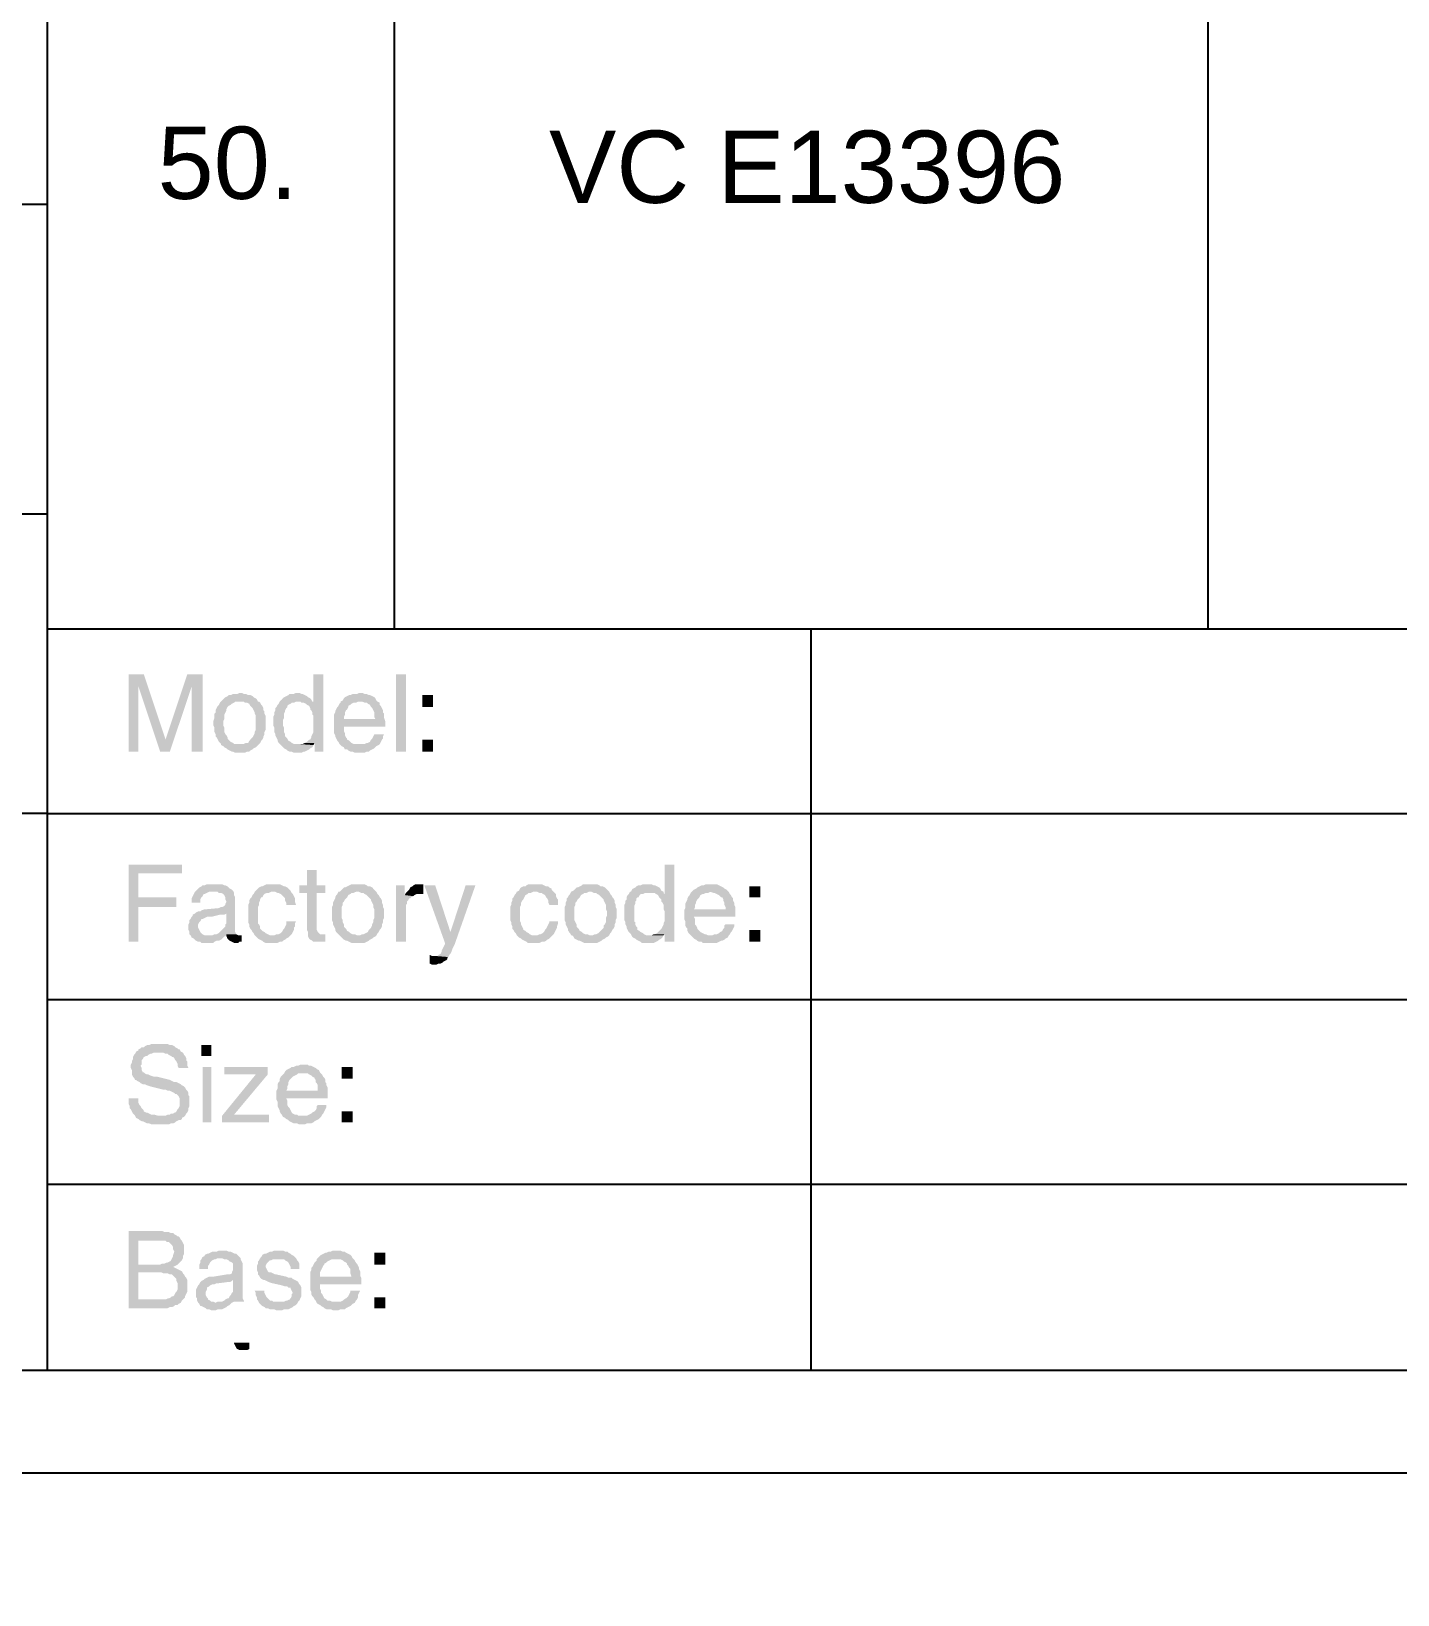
# Model space of a CAD drawing. Header units: millimetres. Extents: x 7018 to 13530, y 4187 to 5692.
# Drawn here: x 11251.9 to 11308.6, y 4946.8 to 5011.7 of the extents above; entities that cross this region are included whole.
import ezdxf

# ---------------------------------------------------------------- set-up
doc = ezdxf.new("R2010")
doc.units = ezdxf.units.MM
doc.layers.add('绘图', color=7, linetype='Continuous')
doc.styles.get("Standard").update_dxf_attribs({"font": 'arial.ttf'})

msp = doc.modelspace()

# ---------------------------------------------------------------- hatches: boundary and pattern name
at = {"transparency": 33554559}
for points in [[(11256.6, 4985.016), (11255.968, 4985.016), (11255.968, 4981.812), (11256.374, 4981.812), (11256.374, 4984.52)], [(11256.6, 4985.016), (11256.374, 4984.52), (11257.277, 4981.812), (11257.502, 4982.309)], [(11259.037, 4985.016), (11258.405, 4985.016), (11257.502, 4982.309), (11257.277, 4981.812), (11257.683, 4981.812), (11258.586, 4984.52), (11258.586, 4984.52)], [(11259.037, 4985.016), (11258.586, 4984.52), (11258.586, 4981.812), (11259.037, 4981.812)], [(11264.047, 4985.016), (11263.64, 4985.016), (11263.64, 4983.843), (11263.325, 4983.798), (11263.37, 4983.753), (11263.46, 4983.708), (11263.505, 4983.617), (11263.505, 4983.572), (11263.55, 4983.527), (11263.595, 4983.437), (11263.595, 4983.347), (11263.64, 4983.301), (11263.64, 4982.624), (11263.595, 4982.534), (11263.55, 4982.444), (11263.55, 4982.399), (11263.505, 4982.309), (11263.46, 4982.309), (11263.415, 4982.263), (11263.37, 4982.218), (11263.279, 4982.173), (11263.686, 4982.173), (11263.686, 4981.812), (11264.047, 4981.812)], [(11267.07, 4981.812), (11267.07, 4985.016), (11267.477, 4985.016), (11267.477, 4981.812)], [(11260.571, 4984.249), (11260.571, 4984.249), (11260.481, 4984.204), (11260.301, 4984.204), (11260.21, 4984.159), (11260.12, 4984.159), (11260.075, 4984.114), (11259.985, 4984.069), (11259.94, 4984.024), (11259.849, 4983.933), (11259.804, 4983.888), (11259.804, 4983.888), (11259.759, 4983.843), (11259.714, 4983.753), (11259.669, 4983.708), (11259.624, 4983.617), (11259.579, 4983.527), (11259.579, 4983.437), (11259.533, 4983.392), (11259.533, 4983.211), (11259.488, 4983.076), (11259.488, 4982.986), (11259.488, 4982.895), (11259.533, 4982.805), (11259.533, 4982.624), (11259.579, 4982.534), (11259.579, 4982.444), (11259.624, 4982.399), (11259.669, 4982.309), (11259.714, 4982.218), (11259.759, 4982.173), (11259.804, 4982.128), (11259.804, 4982.083), (11260.571, 4982.128), (11260.346, 4982.128), (11260.301, 4982.173), (11260.21, 4982.218), (11260.165, 4982.263), (11260.075, 4982.354), (11260.075, 4982.399), (11260.03, 4982.489), (11259.985, 4982.534), (11259.94, 4982.624), (11259.94, 4982.805), (11259.894, 4982.895), (11259.894, 4983.076), (11259.94, 4983.166), (11259.94, 4983.347), (11259.985, 4983.437), (11260.03, 4983.527), (11260.03, 4983.572), (11260.075, 4983.662), (11260.12, 4983.708), (11260.21, 4983.753), (11260.256, 4983.798), (11260.346, 4983.843), (11260.391, 4983.888), (11261.339, 4983.888), (11261.294, 4983.978), (11261.248, 4984.024), (11261.158, 4984.069), (11261.113, 4984.114), (11261.023, 4984.159), (11260.933, 4984.159), (11260.842, 4984.204), (11260.752, 4984.204), (11260.662, 4984.249)], [(11261.339, 4983.888), (11260.571, 4983.888), (11260.752, 4983.888), (11260.797, 4983.843), (11260.887, 4983.843), (11260.978, 4983.798), (11261.023, 4983.708), (11261.068, 4983.662), (11261.113, 4983.617), (11261.158, 4983.527), (11261.203, 4983.437), (11261.203, 4983.392), (11261.248, 4983.301), (11261.248, 4982.715), (11261.203, 4982.624), (11261.203, 4982.579), (11261.158, 4982.489), (11261.113, 4982.399), (11261.068, 4982.354), (11261.023, 4982.309), (11260.978, 4982.263), (11260.933, 4982.173), (11260.842, 4982.173), (11260.752, 4982.128), (11260.571, 4982.128), (11259.804, 4982.083), (11259.894, 4982.038), (11259.94, 4981.993), (11260.03, 4981.947), (11260.075, 4981.902), (11260.165, 4981.857), (11260.256, 4981.812), (11260.301, 4981.812), (11260.391, 4981.767), (11260.797, 4981.767), (11260.887, 4981.812), (11260.978, 4981.812), (11261.023, 4981.857), (11261.113, 4981.902), (11261.158, 4981.947), (11261.248, 4981.993), (11261.294, 4982.038), (11261.384, 4982.128), (11261.384, 4982.128), (11261.429, 4982.173), (11261.474, 4982.263), (11261.519, 4982.309), (11261.564, 4982.399), (11261.564, 4982.444), (11261.609, 4982.534), (11261.609, 4982.624), (11261.655, 4982.715), (11261.655, 4982.986), (11261.655, 4983.301), (11261.609, 4983.392), (11261.609, 4983.482), (11261.564, 4983.527), (11261.564, 4983.617), (11261.519, 4983.708), (11261.474, 4983.753), (11261.429, 4983.843), (11261.384, 4983.888)], [(11262.241, 4983.888), (11262.196, 4983.798), (11262.151, 4983.753), (11262.106, 4983.662), (11262.061, 4983.617), (11262.061, 4983.527), (11262.016, 4983.437), (11262.016, 4983.347), (11261.971, 4983.256), (11261.971, 4982.895), (11262.016, 4982.805), (11262.016, 4982.624), (11262.061, 4982.534), (11262.061, 4982.489), (11262.106, 4982.399), (11262.151, 4982.309), (11262.151, 4982.263), (11262.196, 4982.173), (11262.241, 4982.128), (11262.332, 4982.038), (11262.377, 4981.993), (11262.422, 4981.947), (11262.512, 4981.902), (11262.557, 4981.857), (11262.648, 4981.812), (11262.738, 4981.812), (11262.828, 4981.767), (11263.144, 4981.767), (11263.234, 4981.812), (11263.279, 4981.812), (11263.37, 4981.857), (11263.46, 4981.902), (11263.505, 4981.947), (11263.595, 4981.993), (11263.64, 4982.083), (11263.009, 4982.128), (11262.828, 4982.128), (11262.738, 4982.173), (11262.693, 4982.218), (11262.602, 4982.263), (11262.557, 4982.354), (11262.512, 4982.399), (11262.467, 4982.444), (11262.467, 4982.534), (11262.422, 4982.624), (11262.422, 4982.805), (11262.377, 4982.895), (11262.377, 4983.121), (11262.422, 4983.211), (11262.422, 4983.392), (11262.467, 4983.482), (11262.467, 4983.527), (11262.512, 4983.617), (11262.557, 4983.662), (11262.557, 4983.708), (11262.602, 4983.753), (11262.693, 4983.798), (11262.738, 4983.843), (11262.828, 4983.843), (11262.918, 4983.888), (11263.009, 4983.888)], [(11262.963, 4984.249), (11262.918, 4984.249), (11262.828, 4984.204), (11262.648, 4984.204), (11262.602, 4984.159), (11262.512, 4984.114), (11262.422, 4984.069), (11262.377, 4984.024), (11262.332, 4983.978), (11262.241, 4983.888), (11263.099, 4983.888), (11263.144, 4983.843), (11263.234, 4983.843), (11263.325, 4983.798), (11263.64, 4983.843), (11263.64, 4983.888), (11263.595, 4983.888), (11263.55, 4983.978), (11263.505, 4984.024), (11263.415, 4984.069), (11263.37, 4984.114), (11263.279, 4984.159), (11263.189, 4984.204), (11263.144, 4984.204), (11263.054, 4984.249)], [(11265.581, 4984.249), (11265.536, 4984.249), (11265.446, 4984.204), (11265.265, 4984.204), (11265.175, 4984.159), (11265.13, 4984.159), (11265.04, 4984.114), (11264.949, 4984.069), (11264.904, 4984.024), (11264.859, 4983.933), (11264.769, 4983.888), (11265.671, 4983.888), (11265.762, 4983.843), (11265.852, 4983.843), (11265.897, 4983.798), (11265.987, 4983.753), (11266.032, 4983.662), (11266.032, 4983.662), (11266.078, 4983.617), (11266.123, 4983.527), (11266.168, 4983.437), (11266.168, 4983.256), (11266.213, 4983.166), (11264.498, 4983.166), (11264.498, 4982.579), (11264.543, 4982.489), (11264.543, 4982.444), (11264.588, 4982.354), (11264.633, 4982.263), (11264.678, 4982.218), (11264.724, 4982.128), (11264.769, 4982.083), (11265.581, 4982.128), (11265.31, 4982.128), (11265.22, 4982.173), (11265.175, 4982.218), (11265.13, 4982.263), (11265.04, 4982.309), (11265.04, 4982.354), (11264.994, 4982.399), (11264.949, 4982.489), (11264.949, 4982.579), (11264.904, 4982.67), (11264.904, 4982.85), (11266.619, 4982.85), (11266.619, 4983.076), (11266.574, 4983.211), (11266.574, 4983.392), (11266.529, 4983.437), (11266.529, 4983.527), (11266.484, 4983.617), (11266.439, 4983.708), (11266.394, 4983.753), (11266.394, 4983.843), (11266.303, 4983.888), (11266.258, 4983.933), (11266.213, 4984.024), (11266.168, 4984.069), (11266.078, 4984.114), (11265.987, 4984.159), (11265.942, 4984.159), (11265.852, 4984.204), (11265.762, 4984.204), (11265.671, 4984.249)], [(11264.769, 4983.888), (11264.769, 4983.843), (11264.724, 4983.798), (11264.678, 4983.708), (11264.633, 4983.662), (11264.588, 4983.572), (11264.543, 4983.482), (11264.543, 4983.437), (11264.498, 4983.347), (11264.498, 4983.166), (11264.904, 4983.166), (11264.904, 4983.256), (11264.949, 4983.347), (11264.949, 4983.437), (11264.994, 4983.527), (11265.04, 4983.572), (11265.085, 4983.662), (11265.085, 4983.708), (11265.175, 4983.753), (11265.22, 4983.798), (11265.31, 4983.843), (11265.401, 4983.843), (11265.491, 4983.888), (11265.581, 4983.888)], [(11268.605, 4983.662), (11268.605, 4984.159), (11268.154, 4984.159), (11268.154, 4983.662)], [(11263.279, 4982.173), (11263.189, 4982.128), (11263.009, 4982.128), (11263.64, 4982.083), (11263.686, 4982.173)], [(11266.574, 4982.534), (11266.168, 4982.534), (11266.123, 4982.444), (11266.078, 4982.354), (11266.032, 4982.309), (11265.987, 4982.218), (11265.897, 4982.173), (11265.852, 4982.173), (11265.762, 4982.128), (11265.581, 4982.128), (11264.769, 4982.083), (11264.769, 4982.083), (11264.814, 4982.038), (11264.904, 4981.993), (11264.949, 4981.902), (11265.04, 4981.902), (11265.085, 4981.857), (11265.175, 4981.812), (11265.265, 4981.812), (11265.355, 4981.767), (11265.762, 4981.767), (11265.852, 4981.812), (11265.942, 4981.812), (11265.987, 4981.857), (11266.078, 4981.902), (11266.168, 4981.947), (11266.213, 4981.993), (11266.258, 4982.038), (11266.348, 4982.083), (11266.394, 4982.128), (11266.439, 4982.218), (11266.484, 4982.309), (11266.529, 4982.354), (11266.529, 4982.444)], [(11268.605, 4981.812), (11268.605, 4982.309), (11268.154, 4982.309), (11268.154, 4981.812)], [(11258.179, 4977.118), (11255.968, 4977.118), (11255.968, 4973.914), (11256.374, 4973.914), (11256.374, 4975.358), (11257.954, 4975.358), (11257.954, 4975.764), (11256.374, 4975.764), (11256.374, 4976.757), (11258.179, 4976.757), (11258.179, 4976.938)], [(11263.776, 4976.893), (11263.37, 4976.893), (11263.37, 4976.261), (11263.054, 4976.261), (11263.054, 4975.945), (11263.37, 4975.945), (11263.37, 4974.41), (11263.415, 4974.32), (11263.415, 4974.14), (11263.46, 4974.049), (11263.505, 4974.004), (11263.505, 4974.004), (11263.595, 4973.959), (11263.64, 4973.914), (11264.137, 4973.914), (11264.137, 4974.23), (11263.911, 4974.23), (11263.866, 4974.275), (11263.821, 4974.32), (11263.776, 4974.41), (11263.776, 4975.945), (11264.137, 4975.945), (11264.137, 4976.261), (11263.776, 4976.261)], [(11278.624, 4977.118), (11278.218, 4977.118), (11278.218, 4975.9), (11277.857, 4975.9), (11277.947, 4975.855), (11277.992, 4975.764), (11278.038, 4975.719), (11278.083, 4975.674), (11278.083, 4975.584), (11278.128, 4975.539), (11278.173, 4975.448), (11278.173, 4975.268), (11278.218, 4975.178), (11278.218, 4974.771), (11278.173, 4974.681), (11278.173, 4974.636), (11278.128, 4974.546), (11278.083, 4974.456), (11278.038, 4974.41), (11278.038, 4974.41), (11277.947, 4974.32), (11277.902, 4974.275), (11277.812, 4974.23), (11278.218, 4974.23), (11278.218, 4973.914), (11278.624, 4973.914)], [(11259.533, 4976.306), (11259.217, 4976.306), (11259.127, 4976.261), (11259.037, 4976.261), (11258.992, 4976.216), (11258.902, 4976.171), (11258.856, 4976.125), (11258.811, 4976.08), (11258.766, 4976.035), (11258.721, 4975.99), (11258.676, 4975.9), (11258.631, 4975.809), (11258.586, 4975.719), (11258.586, 4975.539), (11258.947, 4975.539), (11258.947, 4975.674), (11258.992, 4975.764), (11259.037, 4975.809), (11259.082, 4975.9), (11259.127, 4975.9), (11259.217, 4975.945), (11259.308, 4975.99), (11259.488, 4975.99), (11260.301, 4976.035), (11260.256, 4976.08), (11260.165, 4976.125), (11260.12, 4976.171), (11260.075, 4976.216), (11259.985, 4976.261), (11259.94, 4976.261), (11259.849, 4976.306), (11259.624, 4976.306)], [(11261.971, 4976.306), (11261.7, 4976.306), (11261.609, 4976.261), (11261.519, 4976.216), (11261.474, 4976.216), (11261.384, 4976.171), (11261.339, 4976.125), (11261.248, 4976.035), (11261.203, 4975.99), (11262.061, 4975.99), (11262.151, 4975.945), (11262.196, 4975.945), (11262.286, 4975.9), (11262.332, 4975.855), (11262.422, 4975.764), (11262.467, 4975.719), (11262.467, 4975.629), (11262.512, 4975.539), (11262.512, 4975.448), (11262.918, 4975.448), (11262.873, 4975.584), (11262.873, 4975.719), (11262.828, 4975.809), (11262.783, 4975.9), (11262.738, 4975.945), (11262.693, 4976.035), (11262.648, 4976.08), (11262.602, 4976.125), (11262.557, 4976.171), (11262.467, 4976.216), (11262.422, 4976.216), (11262.332, 4976.261), (11262.241, 4976.306), (11262.061, 4976.306)], [(11265.491, 4976.306), (11265.22, 4976.306), (11265.13, 4976.261), (11265.04, 4976.216), (11264.949, 4976.171), (11264.904, 4976.171), (11264.814, 4976.08), (11264.769, 4976.035), (11264.724, 4975.99), (11264.678, 4975.99), (11264.633, 4975.9), (11264.588, 4975.855), (11264.543, 4975.764), (11264.543, 4975.719), (11264.498, 4975.629), (11264.453, 4975.539), (11264.453, 4975.448), (11264.408, 4975.358), (11264.408, 4975.087), (11264.408, 4974.817), (11264.453, 4974.726), (11264.453, 4974.636), (11264.498, 4974.546), (11264.543, 4974.456), (11264.543, 4974.41), (11264.588, 4974.32), (11264.633, 4974.275), (11264.724, 4974.185), (11265.491, 4974.185), (11265.446, 4974.185), (11265.355, 4974.23), (11265.265, 4974.23), (11265.175, 4974.275), (11265.13, 4974.32), (11265.04, 4974.365), (11264.994, 4974.456), (11264.949, 4974.501), (11264.904, 4974.546), (11264.904, 4974.636), (11264.859, 4974.726), (11264.859, 4974.817), (11264.814, 4974.907), (11264.814, 4975.358), (11264.859, 4975.448), (11264.859, 4975.539), (11264.904, 4975.584), (11264.949, 4975.674), (11264.994, 4975.719), (11265.04, 4975.764), (11265.085, 4975.855), (11265.175, 4975.9), (11265.22, 4975.945), (11265.31, 4975.945), (11265.401, 4975.99), (11266.258, 4975.99), (11266.213, 4976.035), (11266.123, 4976.125), (11266.078, 4976.171), (11265.987, 4976.216), (11265.897, 4976.216), (11265.852, 4976.261), (11265.762, 4976.306), (11265.581, 4976.306)], [(11267.432, 4976.261), (11267.07, 4976.261), (11267.07, 4973.914), (11267.477, 4973.914), (11267.477, 4975.448), (11267.522, 4975.494), (11267.522, 4975.584), (11267.567, 4975.629), (11267.612, 4975.719), (11267.657, 4975.719), (11267.702, 4975.764), (11267.793, 4975.809), (11267.432, 4975.855)], [(11268.109, 4976.306), (11267.883, 4976.306), (11267.793, 4976.261), (11267.747, 4976.216), (11267.657, 4976.171), (11267.612, 4976.08), (11267.567, 4976.035), (11267.522, 4975.99), (11267.477, 4975.945), (11268.109, 4975.9), (11268.199, 4975.9), (11268.199, 4976.306), (11268.199, 4976.306)], [(11268.695, 4976.261), (11268.244, 4976.261), (11269.101, 4973.869), (11269.327, 4974.32)], [(11270.365, 4976.261), (11269.959, 4976.261), (11269.327, 4974.32), (11269.101, 4973.869), (11269.101, 4973.824), (11269.101, 4973.824), (11269.056, 4973.733), (11269.011, 4973.643), (11268.966, 4973.553), (11268.966, 4973.508), (11268.921, 4973.417), (11268.831, 4973.372), (11268.786, 4973.327), (11268.695, 4973.327), (11269.237, 4973.282), (11269.282, 4973.372), (11269.327, 4973.417), (11269.372, 4973.508), (11269.417, 4973.643), (11269.462, 4973.733), (11269.508, 4973.824)], [(11272.847, 4976.306), (11272.577, 4976.306), (11272.486, 4976.261), (11272.441, 4976.216), (11272.351, 4976.216), (11272.261, 4976.171), (11272.216, 4976.125), (11272.17, 4976.035), (11272.08, 4975.99), (11272.938, 4975.99), (11273.028, 4975.945), (11273.118, 4975.945), (11273.163, 4975.9), (11273.254, 4975.855), (11273.299, 4975.764), (11273.344, 4975.719), (11273.389, 4975.629), (11273.389, 4975.539), (11273.434, 4975.448), (11273.795, 4975.448), (11273.795, 4975.674), (11273.75, 4975.719), (11273.705, 4975.809), (11273.705, 4975.9), (11273.66, 4975.945), (11273.57, 4976.035), (11273.524, 4976.08), (11273.524, 4976.125), (11273.434, 4976.171), (11273.389, 4976.216), (11273.299, 4976.216), (11273.208, 4976.261), (11273.118, 4976.306), (11272.938, 4976.306)], [(11275.149, 4976.306), (11274.833, 4976.306), (11274.788, 4976.261), (11274.698, 4976.216), (11274.608, 4976.171), (11274.562, 4976.171), (11274.472, 4976.08), (11274.427, 4976.035), (11274.337, 4975.99), (11274.337, 4975.99), (11274.292, 4975.9), (11274.247, 4975.855), (11274.201, 4975.764), (11274.156, 4975.719), (11274.156, 4975.629), (11274.111, 4975.539), (11274.111, 4975.448), (11274.066, 4975.358), (11274.066, 4975.087), (11274.066, 4974.817), (11274.111, 4974.726), (11274.111, 4974.636), (11274.156, 4974.546), (11274.201, 4974.456), (11274.201, 4974.41), (11274.247, 4974.32), (11274.292, 4974.275), (11274.337, 4974.185), (11275.149, 4974.185), (11275.104, 4974.185), (11275.014, 4974.23), (11274.923, 4974.23), (11274.833, 4974.275), (11274.788, 4974.32), (11274.698, 4974.365), (11274.653, 4974.456), (11274.608, 4974.501), (11274.562, 4974.546), (11274.562, 4974.636), (11274.517, 4974.726), (11274.472, 4974.817), (11274.472, 4975.358), (11274.517, 4975.448), (11274.517, 4975.539), (11274.562, 4975.584), (11274.608, 4975.674), (11274.653, 4975.719), (11274.698, 4975.764), (11274.743, 4975.855), (11274.833, 4975.9), (11274.878, 4975.945), (11274.969, 4975.945), (11275.059, 4975.99), (11275.916, 4975.99), (11275.871, 4976.035), (11275.781, 4976.125), (11275.736, 4976.171), (11275.646, 4976.216), (11275.555, 4976.216), (11275.51, 4976.261), (11275.42, 4976.306), (11275.239, 4976.306)], [(11277.496, 4976.306), (11277.315, 4976.306), (11277.225, 4976.261), (11277.135, 4976.261), (11277.045, 4976.216), (11277, 4976.171), (11276.909, 4976.125), (11276.864, 4976.08), (11276.819, 4975.99), (11276.774, 4975.99), (11277.586, 4975.945), (11277.812, 4975.945), (11277.857, 4975.9), (11278.218, 4975.9), (11278.173, 4975.945), (11278.173, 4975.99), (11278.083, 4976.035), (11278.038, 4976.125), (11277.992, 4976.171), (11277.902, 4976.216), (11277.812, 4976.261), (11277.767, 4976.261), (11277.677, 4976.306), (11277.586, 4976.306)], [(11280.159, 4976.306), (11279.933, 4976.306), (11279.843, 4976.261), (11279.753, 4976.261), (11279.662, 4976.216), (11279.572, 4976.171), (11279.527, 4976.125), (11279.437, 4976.08), (11279.392, 4976.035), (11279.346, 4975.99), (11280.114, 4975.99), (11280.249, 4975.945), (11280.294, 4975.945), (11280.384, 4975.9), (11280.475, 4975.855), (11280.52, 4975.809), (11280.565, 4975.764), (11280.61, 4975.764), (11280.655, 4975.674), (11280.655, 4975.629), (11280.7, 4975.539), (11280.7, 4975.448), (11280.746, 4975.358), (11280.746, 4975.268), (11279.437, 4975.268), (11279.031, 4975.223), (11279.031, 4974.862), (11279.076, 4974.771), (11279.076, 4974.591), (11279.121, 4974.501), (11279.166, 4974.456), (11279.166, 4974.365), (11279.211, 4974.275), (11279.256, 4974.23), (11279.301, 4974.185), (11280.114, 4974.185), (11280.023, 4974.185), (11279.933, 4974.23), (11279.888, 4974.23), (11279.798, 4974.275), (11279.707, 4974.32), (11279.662, 4974.365), (11279.617, 4974.41), (11279.572, 4974.456), (11279.572, 4974.501), (11279.527, 4974.591), (11279.482, 4974.636), (11279.482, 4974.862), (11279.437, 4974.952), (11281.152, 4974.952), (11281.152, 4975.358), (11281.107, 4975.448), (11281.107, 4975.539), (11281.061, 4975.629), (11281.061, 4975.719), (11281.016, 4975.764), (11280.971, 4975.855), (11280.926, 4975.9), (11280.881, 4975.99), (11280.836, 4976.035), (11280.791, 4976.08), (11280.7, 4976.125), (11280.655, 4976.171), (11280.565, 4976.216), (11280.475, 4976.261), (11280.384, 4976.306), (11280.249, 4976.306)], [(11282.19, 4975.764), (11282.19, 4976.216), (11281.738, 4976.216), (11281.738, 4975.764)], [(11260.301, 4976.035), (11259.488, 4975.99), (11259.669, 4975.99), (11259.714, 4975.945), (11259.804, 4975.945), (11259.894, 4975.9), (11259.94, 4975.855), (11259.985, 4975.764), (11259.985, 4975.674), (11260.03, 4975.584), (11260.03, 4975.584), (11259.985, 4975.494), (11259.985, 4975.448), (11259.94, 4975.403), (11259.849, 4975.358), (11259.804, 4975.358), (11259.714, 4975.313), (11259.217, 4975.268), (11259.127, 4975.268), (11258.992, 4975.223), (11258.947, 4975.178), (11258.856, 4975.178), (11258.766, 4975.133), (11260.03, 4975.087), (11260.03, 4974.681), (11260.03, 4974.681), (11259.985, 4974.636), (11259.985, 4974.546), (11259.94, 4974.501), (11259.849, 4974.41), (11259.804, 4974.365), (11259.759, 4974.32), (11259.714, 4974.275), (11259.624, 4974.23), (11259.533, 4974.23), (11259.443, 4974.185), (11258.541, 4974.185), (11258.586, 4974.094), (11258.676, 4974.049), (11258.721, 4974.004), (11258.766, 4973.959), (11258.856, 4973.914), (11258.947, 4973.914), (11258.992, 4973.869), (11259.488, 4973.869), (11259.533, 4973.914), (11259.624, 4973.959), (11259.714, 4973.959), (11259.804, 4974.004), (11259.849, 4974.049), (11259.94, 4974.14), (11259.985, 4974.14), (11260.03, 4974.23), (11260.436, 4974.23), (11260.391, 4974.32), (11260.391, 4975.764), (11260.346, 4975.855), (11260.346, 4975.945)], [(11261.203, 4975.99), (11261.158, 4975.9), (11261.113, 4975.855), (11261.068, 4975.764), (11261.023, 4975.719), (11260.978, 4975.629), (11260.978, 4975.539), (11260.933, 4975.448), (11260.933, 4974.726), (11260.978, 4974.636), (11260.978, 4974.546), (11261.023, 4974.456), (11261.068, 4974.41), (11261.113, 4974.32), (11261.158, 4974.275), (11261.203, 4974.185), (11261.925, 4974.185), (11261.835, 4974.185), (11261.745, 4974.23), (11261.655, 4974.275), (11261.609, 4974.32), (11261.519, 4974.365), (11261.474, 4974.41), (11261.429, 4974.456), (11261.429, 4974.546), (11261.384, 4974.636), (11261.339, 4974.681), (11261.339, 4975.358), (11261.384, 4975.448), (11261.384, 4975.539), (11261.429, 4975.629), (11261.429, 4975.674), (11261.474, 4975.764), (11261.519, 4975.764), (11261.564, 4975.855), (11261.609, 4975.9), (11261.7, 4975.945), (11261.79, 4975.945), (11261.88, 4975.99), (11261.971, 4975.99)], [(11266.258, 4975.99), (11265.491, 4975.99), (11265.536, 4975.99), (11265.626, 4975.945), (11265.717, 4975.945), (11265.762, 4975.9), (11265.852, 4975.855), (11265.897, 4975.809), (11265.987, 4975.719), (11266.032, 4975.674), (11266.032, 4975.629), (11266.078, 4975.539), (11266.123, 4975.448), (11266.123, 4975.358), (11266.168, 4975.268), (11266.168, 4974.907), (11266.123, 4974.817), (11266.123, 4974.726), (11266.078, 4974.636), (11266.078, 4974.591), (11266.032, 4974.501), (11265.987, 4974.456), (11265.942, 4974.41), (11265.897, 4974.32), (11265.807, 4974.275), (11265.717, 4974.23), (11265.671, 4974.23), (11265.581, 4974.185), (11264.724, 4974.185), (11264.769, 4974.14), (11264.859, 4974.049), (11264.904, 4974.004), (11264.994, 4973.959), (11265.04, 4973.959), (11265.13, 4973.914), (11265.22, 4973.869), (11265.762, 4973.869), (11265.852, 4973.914), (11265.942, 4973.959), (11265.987, 4974.004), (11266.078, 4974.049), (11266.123, 4974.094), (11266.213, 4974.14), (11266.258, 4974.185), (11266.258, 4974.185), (11266.303, 4974.275), (11266.348, 4974.32), (11266.394, 4974.41), (11266.439, 4974.456), (11266.484, 4974.546), (11266.484, 4974.636), (11266.529, 4974.726), (11266.529, 4974.817), (11266.574, 4974.907), (11266.574, 4975.087), (11266.574, 4975.268), (11266.529, 4975.358), (11266.529, 4975.448), (11266.484, 4975.539), (11266.484, 4975.629), (11266.439, 4975.719), (11266.394, 4975.764), (11266.348, 4975.855), (11266.303, 4975.9)], [(11267.477, 4975.945), (11267.432, 4975.855), (11267.793, 4975.809), (11267.838, 4975.855), (11267.928, 4975.9), (11268.109, 4975.9)], [(11272.08, 4975.99), (11272.035, 4975.9), (11271.99, 4975.855), (11271.945, 4975.764), (11271.9, 4975.719), (11271.9, 4975.629), (11271.854, 4975.539), (11271.854, 4975.448), (11271.809, 4975.358), (11271.809, 4974.817), (11271.854, 4974.726), (11271.854, 4974.636), (11271.9, 4974.546), (11271.9, 4974.456), (11271.945, 4974.41), (11271.99, 4974.32), (11272.035, 4974.275), (11272.08, 4974.185), (11272.847, 4974.185), (11272.712, 4974.185), (11272.622, 4974.23), (11272.577, 4974.275), (11272.486, 4974.32), (11272.441, 4974.365), (11272.351, 4974.41), (11272.351, 4974.456), (11272.306, 4974.546), (11272.261, 4974.636), (11272.261, 4974.681), (11272.216, 4974.771), (11272.216, 4975.358), (11272.261, 4975.448), (11272.261, 4975.539), (11272.306, 4975.629), (11272.351, 4975.674), (11272.396, 4975.764), (11272.396, 4975.764), (11272.441, 4975.855), (11272.531, 4975.9), (11272.577, 4975.945), (11272.667, 4975.945), (11272.757, 4975.99), (11272.847, 4975.99)], [(11275.916, 4975.99), (11275.149, 4975.99), (11275.194, 4975.99), (11275.285, 4975.945), (11275.375, 4975.945), (11275.42, 4975.9), (11275.51, 4975.855), (11275.555, 4975.809), (11275.646, 4975.719), (11275.691, 4975.674), (11275.691, 4975.629), (11275.736, 4975.539), (11275.781, 4975.448), (11275.781, 4975.268), (11275.826, 4975.178), (11275.826, 4974.997), (11275.781, 4974.907), (11275.781, 4974.726), (11275.736, 4974.636), (11275.691, 4974.591), (11275.691, 4974.501), (11275.646, 4974.456), (11275.6, 4974.41), (11275.51, 4974.32), (11275.465, 4974.275), (11275.375, 4974.23), (11275.33, 4974.23), (11275.239, 4974.185), (11274.382, 4974.185), (11274.427, 4974.14), (11274.472, 4974.049), (11274.562, 4974.004), (11274.653, 4973.959), (11274.698, 4973.959), (11274.788, 4973.914), (11274.878, 4973.869), (11275.42, 4973.869), (11275.51, 4973.914), (11275.6, 4973.959), (11275.646, 4974.004), (11275.736, 4974.049), (11275.781, 4974.094), (11275.871, 4974.14), (11275.916, 4974.185), (11275.916, 4974.185), (11275.962, 4974.275), (11276.007, 4974.32), (11276.052, 4974.41), (11276.097, 4974.456), (11276.142, 4974.546), (11276.142, 4974.636), (11276.187, 4974.726), (11276.187, 4974.817), (11276.232, 4974.907), (11276.232, 4975.087), (11276.232, 4975.268), (11276.187, 4975.358), (11276.187, 4975.448), (11276.142, 4975.539), (11276.142, 4975.629), (11276.097, 4975.719), (11276.052, 4975.764), (11276.007, 4975.855), (11275.962, 4975.9)], [(11276.774, 4975.99), (11276.729, 4975.9), (11276.684, 4975.855), (11276.639, 4975.764), (11276.639, 4975.674), (11276.593, 4975.629), (11276.593, 4975.539), (11276.548, 4975.448), (11276.548, 4974.817), (11276.593, 4974.726), (11276.593, 4974.636), (11276.639, 4974.546), (11276.639, 4974.501), (11276.684, 4974.41), (11276.729, 4974.32), (11276.774, 4974.275), (11276.819, 4974.23), (11276.864, 4974.14), (11276.909, 4974.094), (11277, 4974.049), (11277.045, 4974.004), (11277.135, 4973.959), (11277.225, 4973.914), (11277.27, 4973.869), (11277.767, 4973.869), (11277.857, 4973.914), (11277.947, 4973.959), (11277.992, 4974.004), (11278.083, 4974.049), (11278.128, 4974.094), (11278.173, 4974.185), (11277.451, 4974.185), (11277.361, 4974.23), (11277.315, 4974.275), (11277.225, 4974.32), (11277.18, 4974.365), (11277.09, 4974.41), (11277.09, 4974.501), (11277.045, 4974.546), (11277, 4974.636), (11277, 4974.726), (11276.954, 4974.771), (11276.954, 4975.403), (11277, 4975.494), (11277, 4975.584), (11277.045, 4975.629), (11277.045, 4975.719), (11277.09, 4975.764), (11277.135, 4975.764), (11277.18, 4975.855), (11277.225, 4975.9), (11277.315, 4975.9), (11277.406, 4975.945), (11277.586, 4975.945)], [(11279.346, 4975.99), (11279.301, 4975.945), (11279.256, 4975.855), (11279.211, 4975.809), (11279.166, 4975.719), (11279.166, 4975.674), (11279.121, 4975.584), (11279.076, 4975.494), (11279.076, 4975.313), (11279.031, 4975.223), (11279.437, 4975.268), (11279.482, 4975.358), (11279.482, 4975.448), (11279.527, 4975.539), (11279.527, 4975.584), (11279.572, 4975.674), (11279.617, 4975.719), (11279.662, 4975.764), (11279.707, 4975.855), (11279.798, 4975.9), (11279.843, 4975.9), (11279.933, 4975.945), (11280.023, 4975.945), (11280.114, 4975.99)], [(11258.766, 4975.133), (11258.721, 4975.087), (11258.631, 4975.042), (11258.631, 4974.997), (11258.586, 4974.952), (11258.541, 4974.862), (11258.495, 4974.817), (11258.495, 4974.726), (11258.45, 4974.636), (11258.45, 4974.41), (11258.495, 4974.32), (11258.495, 4974.23), (11258.541, 4974.185), (11259.263, 4974.185), (11259.127, 4974.185), (11259.037, 4974.23), (11258.992, 4974.275), (11258.947, 4974.32), (11258.902, 4974.41), (11258.856, 4974.501), (11258.856, 4974.636), (11258.902, 4974.726), (11258.947, 4974.771), (11258.992, 4974.862), (11259.037, 4974.862), (11259.127, 4974.907), (11259.217, 4974.952), (11259.398, 4974.952), (11259.759, 4975.042), (11259.94, 4975.042), (11260.03, 4975.087)], [(11262.918, 4974.771), (11262.512, 4974.771), (11262.512, 4974.636), (11262.467, 4974.546), (11262.422, 4974.456), (11262.377, 4974.41), (11262.332, 4974.32), (11262.286, 4974.275), (11262.196, 4974.23), (11262.106, 4974.23), (11262.016, 4974.185), (11261.203, 4974.185), (11261.248, 4974.14), (11261.294, 4974.094), (11261.339, 4974.049), (11261.429, 4974.004), (11261.519, 4973.959), (11261.564, 4973.914), (11261.655, 4973.869), (11262.151, 4973.869), (11262.241, 4973.914), (11262.332, 4973.914), (11262.377, 4973.959), (11262.467, 4974.004), (11262.512, 4974.049), (11262.602, 4974.094), (11262.648, 4974.14), (11262.693, 4974.185), (11262.738, 4974.23), (11262.783, 4974.32), (11262.828, 4974.41), (11262.828, 4974.501), (11262.873, 4974.546), (11262.873, 4974.681)], [(11273.795, 4974.771), (11273.434, 4974.771), (11273.434, 4974.726), (11273.389, 4974.636), (11273.344, 4974.546), (11273.299, 4974.456), (11273.254, 4974.41), (11273.208, 4974.32), (11273.163, 4974.275), (11273.073, 4974.23), (11273.028, 4974.23), (11272.938, 4974.185), (11272.08, 4974.185), (11272.125, 4974.14), (11272.17, 4974.094), (11272.261, 4974.049), (11272.306, 4974.004), (11272.396, 4973.959), (11272.486, 4973.914), (11272.531, 4973.869), (11273.028, 4973.869), (11273.118, 4973.914), (11273.208, 4973.914), (11273.299, 4973.959), (11273.344, 4974.004), (11273.434, 4974.049), (11273.479, 4974.094), (11273.524, 4974.14), (11273.57, 4974.185), (11273.615, 4974.23), (11273.66, 4974.32), (11273.705, 4974.41), (11273.75, 4974.501), (11273.75, 4974.546), (11273.795, 4974.681)], [(11260.436, 4974.23), (11260.03, 4974.23), (11260.03, 4974.14), (11260.526, 4974.185), (11260.526, 4974.185)], [(11260.662, 4974.185), (11260.526, 4974.185), (11260.03, 4974.14), (11260.075, 4974.049), (11260.12, 4974.004), (11260.12, 4974.004), (11260.165, 4973.959), (11260.256, 4973.914), (11260.346, 4973.869), (11260.526, 4973.869), (11260.571, 4973.914), (11260.662, 4973.914)], [(11277.812, 4974.23), (11277.767, 4974.23), (11277.677, 4974.185), (11277.586, 4974.185), (11278.173, 4974.185), (11278.218, 4974.23)], [(11281.107, 4974.636), (11280.746, 4974.636), (11280.7, 4974.591), (11280.7, 4974.501), (11280.655, 4974.456), (11280.61, 4974.365), (11280.52, 4974.32), (11280.475, 4974.275), (11280.384, 4974.23), (11280.294, 4974.23), (11280.204, 4974.185), (11279.301, 4974.185), (11279.392, 4974.094), (11279.437, 4974.049), (11279.527, 4974.004), (11279.572, 4973.959), (11279.662, 4973.914), (11279.753, 4973.914), (11279.798, 4973.869), (11280.384, 4973.869), (11280.475, 4973.914), (11280.565, 4973.959), (11280.61, 4973.959), (11280.7, 4974.004), (11280.746, 4974.049), (11280.836, 4974.094), (11280.881, 4974.185), (11280.926, 4974.23), (11280.971, 4974.32), (11281.016, 4974.365), (11281.061, 4974.456), (11281.107, 4974.546)], [(11282.19, 4973.914), (11282.19, 4974.41), (11281.738, 4974.41), (11281.738, 4973.914)], [(11268.47, 4973.372), (11268.47, 4973.011), (11268.47, 4973.011), (11268.56, 4972.966), (11268.74, 4972.966), (11268.831, 4973.011), (11268.921, 4973.011), (11269.011, 4973.056), (11269.056, 4973.102), (11269.147, 4973.147), (11269.192, 4973.192), (11269.192, 4973.237), (11269.237, 4973.282), (11268.695, 4973.327), (11268.56, 4973.327)], [(11257.232, 4969.672), (11256.916, 4969.672), (11256.825, 4969.626), (11256.735, 4969.626), (11256.645, 4969.581), (11256.6, 4969.536), (11256.51, 4969.536), (11256.464, 4969.491), (11256.374, 4969.446), (11256.374, 4969.401), (11256.284, 4969.356), (11257.232, 4969.31), (11257.412, 4969.31), (11257.502, 4969.265), (11257.593, 4969.265), (11257.638, 4969.22), (11257.728, 4969.175), (11257.773, 4969.13), (11257.818, 4969.13), (11257.864, 4969.085), (11257.909, 4968.995), (11257.954, 4968.949), (11257.999, 4968.859), (11257.999, 4968.769), (11258.044, 4968.679), (11258.45, 4968.679), (11258.405, 4968.769), (11258.405, 4968.949), (11258.36, 4968.995), (11258.36, 4969.085), (11258.315, 4969.175), (11258.27, 4969.22), (11258.225, 4969.31), (11258.134, 4969.356), (11258.089, 4969.446), (11258.044, 4969.446), (11257.999, 4969.491), (11257.909, 4969.536), (11257.864, 4969.581), (11257.773, 4969.626), (11257.683, 4969.626), (11257.593, 4969.672), (11257.322, 4969.672)], [(11259.398, 4969.175), (11259.398, 4969.626), (11258.992, 4969.626), (11258.992, 4969.175)], [(11256.284, 4969.356), (11256.239, 4969.265), (11256.194, 4969.22), (11256.149, 4969.13), (11256.149, 4969.04), (11256.103, 4968.949), (11256.103, 4968.904), (11256.058, 4968.814), (11256.058, 4968.679), (11256.058, 4968.679), (11256.103, 4968.588), (11256.103, 4968.408), (11256.149, 4968.318), (11256.194, 4968.272), (11256.239, 4968.182), (11256.284, 4968.182), (11256.329, 4968.137), (11256.419, 4968.092), (11256.464, 4968.047), (11256.555, 4968.002), (11256.645, 4968.002), (11256.735, 4967.956), (11256.871, 4967.911), (11257.412, 4967.776), (11257.502, 4967.776), (11257.593, 4967.731), (11257.683, 4967.731), (11257.773, 4967.686), (11257.864, 4967.641), (11257.909, 4967.595), (11257.954, 4967.595), (11257.999, 4967.55), (11258.044, 4967.505), (11258.089, 4967.415), (11258.089, 4967.099), (11258.044, 4967.009), (11257.999, 4966.964), (11257.954, 4966.873), (11257.909, 4966.828), (11257.864, 4966.828), (11257.818, 4966.783), (11257.728, 4966.783), (11257.683, 4966.738), (11257.593, 4966.738), (11257.502, 4966.693), (11256.239, 4966.693), (11256.284, 4966.603), (11256.374, 4966.557), (11256.419, 4966.512), (11256.51, 4966.467), (11256.555, 4966.467), (11256.645, 4966.422), (11256.735, 4966.377), (11256.825, 4966.377), (11256.916, 4966.332), (11257.638, 4966.332), (11257.728, 4966.377), (11257.818, 4966.377), (11257.909, 4966.422), (11257.954, 4966.467), (11258.044, 4966.512), (11258.134, 4966.512), (11258.179, 4966.557), (11258.179, 4966.603), (11258.27, 4966.648), (11258.315, 4966.693), (11258.36, 4966.783), (11258.405, 4966.828), (11258.45, 4966.918), (11258.45, 4967.009), (11258.495, 4967.099), (11258.495, 4967.28), (11258.495, 4967.505), (11258.45, 4967.55), (11258.45, 4967.641), (11258.405, 4967.731), (11258.36, 4967.776), (11258.315, 4967.866), (11258.315, 4967.866), (11258.27, 4967.911), (11258.179, 4967.956), (11258.134, 4968.002), (11258.044, 4968.047), (11257.954, 4968.092), (11257.864, 4968.092), (11257.773, 4968.137), (11257.683, 4968.182), (11257.141, 4968.318), (11257.006, 4968.318), (11256.871, 4968.363), (11256.78, 4968.408), (11256.735, 4968.408), (11256.645, 4968.453), (11256.6, 4968.498), (11256.555, 4968.498), (11256.51, 4968.588), (11256.51, 4968.679), (11256.464, 4968.769), (11256.51, 4968.814), (11256.51, 4968.995), (11256.555, 4969.04), (11256.6, 4969.13), (11256.69, 4969.175), (11256.735, 4969.175), (11256.78, 4969.22), (11256.871, 4969.265), (11256.916, 4969.265), (11257.006, 4969.31), (11257.232, 4969.31)], [(11259.398, 4966.422), (11259.398, 4968.724), (11259.037, 4968.724), (11259.037, 4966.422)], [(11261.745, 4968.724), (11259.94, 4968.724), (11259.94, 4968.408), (11261.248, 4968.408), (11259.849, 4966.693), (11259.849, 4966.422), (11261.79, 4966.422), (11261.79, 4966.738), (11260.346, 4966.738), (11261.745, 4968.408), (11261.745, 4968.588)], [(11263.234, 4968.814), (11263.099, 4968.814), (11263.009, 4968.769), (11262.918, 4968.769), (11262.828, 4968.724), (11262.738, 4968.724), (11262.693, 4968.679), (11262.602, 4968.633), (11262.512, 4968.588), (11262.467, 4968.543), (11262.422, 4968.453), (11263.415, 4968.453), (11263.46, 4968.408), (11263.55, 4968.363), (11263.595, 4968.318), (11263.686, 4968.272), (11263.686, 4968.227), (11263.731, 4968.182), (11263.731, 4968.092), (11263.776, 4968.047), (11263.821, 4967.956), (11263.821, 4967.731), (11262.106, 4967.731), (11262.106, 4967.37), (11262.151, 4967.28), (11262.151, 4967.099), (11262.196, 4967.009), (11262.241, 4966.918), (11262.241, 4966.873), (11262.286, 4966.783), (11262.332, 4966.738), (11262.377, 4966.648), (11263.189, 4966.693), (11263.009, 4966.693), (11262.963, 4966.738), (11262.873, 4966.738), (11262.783, 4966.783), (11262.738, 4966.828), (11262.693, 4966.918), (11262.693, 4966.918), (11262.648, 4967.009), (11262.602, 4967.054), (11262.557, 4967.144), (11262.557, 4967.325), (11262.512, 4967.415), (11264.227, 4967.415), (11264.227, 4967.866), (11264.182, 4967.956), (11264.182, 4968.047), (11264.137, 4968.092), (11264.137, 4968.182), (11264.092, 4968.272), (11264.047, 4968.318), (11264.001, 4968.408), (11263.956, 4968.453), (11263.911, 4968.498), (11263.866, 4968.588), (11263.776, 4968.633), (11263.731, 4968.679), (11263.64, 4968.724), (11263.55, 4968.769), (11263.46, 4968.769), (11263.415, 4968.814), (11263.325, 4968.814)], [(11262.422, 4968.453), (11262.377, 4968.408), (11262.332, 4968.363), (11262.286, 4968.318), (11262.241, 4968.227), (11262.241, 4968.137), (11262.196, 4968.092), (11262.151, 4968.002), (11262.151, 4967.821), (11262.106, 4967.731), (11262.512, 4967.731), (11262.557, 4967.821), (11262.557, 4967.911), (11262.602, 4968.002), (11262.602, 4968.092), (11262.648, 4968.182), (11262.693, 4968.227), (11262.738, 4968.272), (11262.783, 4968.318), (11262.873, 4968.363), (11262.963, 4968.408), (11263.009, 4968.453), (11263.189, 4968.453)], [(11265.265, 4968.227), (11265.265, 4968.724), (11264.814, 4968.724), (11264.814, 4968.227)], [(11256.374, 4967.415), (11255.968, 4967.415), (11255.968, 4967.189), (11256.013, 4967.099), (11256.013, 4967.009), (11256.058, 4966.964), (11256.103, 4966.873), (11256.149, 4966.783), (11256.194, 4966.738), (11256.239, 4966.693), (11257.277, 4966.693), (11257.187, 4966.693), (11257.051, 4966.738), (11256.916, 4966.738), (11256.825, 4966.783), (11256.735, 4966.828), (11256.69, 4966.828), (11256.6, 4966.873), (11256.6, 4966.918), (11256.555, 4966.964), (11256.51, 4967.009), (11256.464, 4967.099), (11256.419, 4967.144), (11256.374, 4967.234), (11256.374, 4967.325)], [(11264.182, 4967.144), (11263.821, 4967.144), (11263.776, 4967.099), (11263.776, 4967.009), (11263.731, 4966.918), (11263.686, 4966.873), (11263.595, 4966.828), (11263.55, 4966.783), (11263.46, 4966.738), (11263.37, 4966.693), (11263.189, 4966.693), (11262.377, 4966.648), (11262.377, 4966.648), (11262.467, 4966.603), (11262.512, 4966.557), (11262.602, 4966.512), (11262.648, 4966.467), (11262.738, 4966.422), (11262.828, 4966.377), (11262.963, 4966.377), (11263.054, 4966.332), (11263.279, 4966.332), (11263.37, 4966.377), (11263.55, 4966.377), (11263.64, 4966.422), (11263.686, 4966.467), (11263.776, 4966.512), (11263.866, 4966.557), (11263.911, 4966.603), (11263.956, 4966.648), (11264.001, 4966.738), (11264.047, 4966.783), (11264.092, 4966.873), (11264.137, 4966.964), (11264.182, 4967.054)], [(11265.265, 4966.422), (11265.265, 4966.873), (11264.814, 4966.873), (11264.814, 4966.422)], [(11257.367, 4961.909), (11255.968, 4961.909), (11255.968, 4958.704), (11257.593, 4958.704), (11257.683, 4958.75), (11257.773, 4958.75), (11257.864, 4958.795), (11257.909, 4958.84), (11257.999, 4958.84), (11258.044, 4958.885), (11258.134, 4958.93), (11258.134, 4958.93), (11258.179, 4959.02), (11256.374, 4959.065), (11256.374, 4960.194), (11257.232, 4960.194), (11258.179, 4960.239), (11258.089, 4960.284), (11258.089, 4960.284), (11257.999, 4960.329), (11257.909, 4960.374), (11257.818, 4960.419), (11257.909, 4960.465), (11257.999, 4960.51), (11256.374, 4960.51), (11256.374, 4961.503), (11257.232, 4961.503), (11258.134, 4961.548), (11258.089, 4961.638), (11258.044, 4961.683), (11257.999, 4961.683), (11257.954, 4961.728), (11257.864, 4961.773), (11257.818, 4961.819), (11257.728, 4961.819), (11257.638, 4961.864), (11257.457, 4961.864)], [(11258.134, 4961.548), (11257.232, 4961.503), (11257.502, 4961.503), (11257.548, 4961.457), (11257.638, 4961.457), (11257.683, 4961.412), (11257.728, 4961.367), (11257.773, 4961.322), (11257.818, 4961.232), (11257.818, 4961.142), (11257.864, 4961.051), (11257.864, 4961.051), (11257.818, 4960.916), (11257.818, 4960.871), (11257.773, 4960.78), (11257.728, 4960.69), (11257.683, 4960.645), (11257.683, 4960.645), (11257.593, 4960.6), (11257.548, 4960.6), (11257.457, 4960.555), (11257.367, 4960.555), (11257.277, 4960.51), (11256.374, 4960.51), (11257.999, 4960.51), (11258.089, 4960.6), (11258.134, 4960.645), (11258.179, 4960.69), (11258.225, 4960.78), (11258.225, 4960.871), (11258.27, 4960.961), (11258.27, 4961.142), (11258.27, 4961.322), (11258.225, 4961.412), (11258.179, 4961.503)], [(11260.617, 4960.78), (11259.804, 4960.78), (11259.849, 4960.78), (11259.94, 4960.735), (11260.03, 4960.735), (11260.12, 4960.69), (11260.165, 4960.645), (11260.256, 4960.6), (11260.301, 4960.555), (11260.301, 4960.284), (11260.256, 4960.194), (11260.256, 4960.149), (11260.165, 4960.103), (11260.03, 4960.103), (11259.488, 4960.013), (11259.308, 4960.013), (11259.217, 4959.968), (11259.127, 4959.923), (11259.082, 4959.878), (11260.301, 4959.878), (11260.301, 4959.472), (11260.301, 4959.381), (11260.256, 4959.336), (11260.21, 4959.246), (11260.165, 4959.201), (11260.12, 4959.111), (11260.075, 4959.111), (11259.985, 4959.065), (11259.94, 4959.02), (11259.849, 4958.975), (11259.669, 4958.975), (11259.579, 4958.93), (11258.856, 4958.93), (11258.902, 4958.885), (11258.947, 4958.795), (11258.992, 4958.795), (11259.082, 4958.75), (11259.172, 4958.704), (11259.217, 4958.659), (11259.308, 4958.659), (11259.398, 4958.614), (11259.579, 4958.614), (11259.669, 4958.659), (11259.849, 4958.659), (11259.94, 4958.704), (11260.03, 4958.75), (11260.075, 4958.795), (11260.165, 4958.84), (11260.21, 4958.885), (11260.256, 4958.93), (11260.346, 4958.975), (11260.752, 4958.975), (11260.752, 4959.02), (11260.707, 4959.111), (11260.707, 4960.555), (11260.662, 4960.645), (11260.617, 4960.735)], [(11259.849, 4961.096), (11259.714, 4961.096), (11259.624, 4961.051), (11259.443, 4961.051), (11259.353, 4961.006), (11259.263, 4960.961), (11259.217, 4960.961), (11259.127, 4960.916), (11259.127, 4960.871), (11259.037, 4960.826), (11258.992, 4960.735), (11258.947, 4960.69), (11258.947, 4960.6), (11258.902, 4960.51), (11258.902, 4960.329), (11259.263, 4960.329), (11259.263, 4960.465), (11259.308, 4960.51), (11259.353, 4960.6), (11259.398, 4960.645), (11259.443, 4960.69), (11259.533, 4960.735), (11259.579, 4960.735), (11259.669, 4960.78), (11260.617, 4960.78), (11260.526, 4960.871), (11260.481, 4960.916), (11260.436, 4960.961), (11260.391, 4960.961), (11260.301, 4961.006), (11260.21, 4961.051), (11260.12, 4961.051), (11260.03, 4961.096), (11259.94, 4961.096)], [(11262.151, 4961.096), (11262.016, 4961.096), (11261.925, 4961.051), (11261.835, 4961.051), (11261.745, 4961.006), (11261.655, 4960.961), (11261.609, 4960.961), (11261.519, 4960.916), (11261.474, 4960.826), (11261.429, 4960.78), (11261.384, 4960.69), (11261.339, 4960.645), (11261.339, 4960.555), (11261.294, 4960.465), (11261.294, 4960.284), (11261.339, 4960.194), (11261.339, 4960.103), (11261.384, 4960.058), (11261.429, 4959.968), (11261.474, 4959.923), (11261.564, 4959.878), (11261.609, 4959.878), (11261.7, 4959.833), (11261.79, 4959.788), (11261.925, 4959.742), (11262.332, 4959.652), (11262.332, 4959.652), (11262.467, 4959.607), (11262.557, 4959.607), (11262.602, 4959.562), (11262.693, 4959.562), (11262.693, 4959.517), (11262.738, 4959.427), (11262.783, 4959.336), (11262.738, 4959.291), (11262.738, 4959.201), (11262.693, 4959.111), (11262.648, 4959.065), (11262.557, 4959.02), (11262.512, 4959.02), (11262.422, 4958.975), (11262.241, 4958.975), (11261.384, 4958.93), (11261.429, 4958.885), (11261.474, 4958.84), (11261.519, 4958.795), (11261.609, 4958.75), (11261.655, 4958.704), (11261.745, 4958.704), (11261.835, 4958.659), (11262.016, 4958.659), (11262.106, 4958.614), (11262.332, 4958.614), (11262.422, 4958.659), (11262.602, 4958.659), (11262.693, 4958.704), (11262.783, 4958.75), (11262.828, 4958.795), (11262.918, 4958.84), (11262.918, 4958.84), (11262.963, 4958.885), (11263.009, 4958.975), (11263.054, 4959.02), (11263.099, 4959.111), (11263.144, 4959.201), (11263.144, 4959.381), (11263.144, 4959.562), (11263.099, 4959.652), (11263.054, 4959.697), (11263.009, 4959.788), (11263.009, 4959.788), (11262.963, 4959.833), (11262.873, 4959.878), (11262.783, 4959.923), (11262.738, 4959.968), (11262.602, 4959.968), (11262.512, 4960.013), (11262.106, 4960.103), (11262.061, 4960.103), (11261.971, 4960.149), (11261.88, 4960.194), (11261.79, 4960.194), (11261.745, 4960.239), (11261.745, 4960.239), (11261.7, 4960.329), (11261.655, 4960.419), (11261.655, 4960.465), (11261.7, 4960.555), (11261.745, 4960.6), (11261.79, 4960.645), (11261.835, 4960.69), (11261.88, 4960.69), (11261.971, 4960.735), (11262.151, 4960.735), (11262.918, 4960.78), (11262.873, 4960.826), (11262.828, 4960.871), (11262.738, 4960.916), (11262.693, 4960.961), (11262.602, 4961.006), (11262.557, 4961.051), (11262.467, 4961.051), (11262.377, 4961.096), (11262.286, 4961.096)], [(11262.918, 4960.78), (11262.151, 4960.735), (11262.422, 4960.735), (11262.467, 4960.69), (11262.557, 4960.645), (11262.557, 4960.645), (11262.602, 4960.6), (11262.648, 4960.51), (11262.693, 4960.419), (11262.693, 4960.329), (11263.054, 4960.329), (11263.054, 4960.555), (11263.009, 4960.645), (11262.963, 4960.69)], [(11264.588, 4961.096), (11264.453, 4961.096), (11264.363, 4961.051), (11264.272, 4961.051), (11264.182, 4961.006), (11264.137, 4961.006), (11264.047, 4960.961), (11263.956, 4960.916), (11263.911, 4960.871), (11263.866, 4960.826), (11263.776, 4960.735), (11264.769, 4960.735), (11264.859, 4960.69), (11264.904, 4960.645), (11264.994, 4960.6), (11265.04, 4960.555), (11265.04, 4960.51), (11265.085, 4960.465), (11265.13, 4960.374), (11265.175, 4960.329), (11265.175, 4960.149), (11265.22, 4960.013), (11263.505, 4960.013), (11263.505, 4959.472), (11263.55, 4959.381), (11263.55, 4959.291), (11263.595, 4959.201), (11263.64, 4959.156), (11263.686, 4959.065), (11263.731, 4959.02), (11263.776, 4958.93), (11264.588, 4958.975), (11264.408, 4958.975), (11264.317, 4959.02), (11264.227, 4959.02), (11264.182, 4959.065), (11264.092, 4959.111), (11264.047, 4959.201), (11264.047, 4959.201), (11264.001, 4959.291), (11263.956, 4959.336), (11263.956, 4959.427), (11263.911, 4959.517), (11263.911, 4959.697), (11265.626, 4959.697), (11265.626, 4959.968), (11265.581, 4960.058), (11265.581, 4960.239), (11265.536, 4960.329), (11265.536, 4960.374), (11265.491, 4960.465), (11265.446, 4960.555), (11265.401, 4960.6), (11265.355, 4960.69), (11265.31, 4960.735), (11265.265, 4960.78), (11265.22, 4960.871), (11265.175, 4960.916), (11265.085, 4960.961), (11264.994, 4961.006), (11264.949, 4961.051), (11264.859, 4961.051), (11264.769, 4961.096), (11264.678, 4961.096)], [(11263.776, 4960.735), (11263.776, 4960.69), (11263.731, 4960.645), (11263.686, 4960.6), (11263.64, 4960.51), (11263.595, 4960.419), (11263.55, 4960.374), (11263.55, 4960.284), (11263.505, 4960.194), (11263.505, 4960.013), (11263.911, 4960.013), (11263.911, 4960.194), (11263.956, 4960.284), (11264.001, 4960.374), (11264.047, 4960.465), (11264.092, 4960.51), (11264.092, 4960.555), (11264.182, 4960.6), (11264.227, 4960.645), (11264.317, 4960.69), (11264.408, 4960.735), (11264.588, 4960.735)], [(11266.619, 4960.51), (11266.619, 4961.006), (11266.168, 4961.006), (11266.168, 4960.51)], [(11258.179, 4960.239), (11257.232, 4960.194), (11257.322, 4960.194), (11257.412, 4960.149), (11257.593, 4960.149), (11257.683, 4960.103), (11257.773, 4960.103), (11257.818, 4960.058), (11257.818, 4960.058), (11257.909, 4959.968), (11257.954, 4959.923), (11257.954, 4959.833), (11257.999, 4959.742), (11257.999, 4959.472), (11257.954, 4959.381), (11257.909, 4959.336), (11257.864, 4959.246), (11257.818, 4959.201), (11257.773, 4959.201), (11257.728, 4959.156), (11257.638, 4959.111), (11257.593, 4959.111), (11257.502, 4959.065), (11256.374, 4959.065), (11258.179, 4959.02), (11258.225, 4959.065), (11258.315, 4959.156), (11258.315, 4959.201), (11258.36, 4959.291), (11258.405, 4959.381), (11258.405, 4959.878), (11258.36, 4959.968), (11258.315, 4960.013), (11258.27, 4960.103), (11258.225, 4960.149)], [(11259.082, 4959.878), (11258.992, 4959.833), (11258.947, 4959.788), (11258.947, 4959.788), (11258.902, 4959.697), (11258.856, 4959.652), (11258.811, 4959.562), (11258.766, 4959.472), (11258.766, 4959.291), (11258.766, 4959.156), (11258.811, 4959.111), (11258.811, 4959.02), (11258.856, 4958.93), (11259.579, 4958.93), (11259.488, 4958.975), (11259.398, 4958.975), (11259.353, 4959.02), (11259.263, 4959.065), (11259.263, 4959.111), (11259.217, 4959.156), (11259.172, 4959.246), (11259.172, 4959.381), (11259.217, 4959.472), (11259.217, 4959.562), (11259.308, 4959.607), (11259.353, 4959.652), (11259.443, 4959.697), (11259.533, 4959.697), (11259.624, 4959.742), (11259.714, 4959.742), (11260.075, 4959.788), (11260.165, 4959.788), (11260.256, 4959.833), (11260.301, 4959.878)], [(11261.609, 4959.427), (11261.203, 4959.427), (11261.248, 4959.336), (11261.248, 4959.246), (11261.294, 4959.156), (11261.294, 4959.065), (11261.339, 4959.02), (11261.384, 4958.93), (11262.241, 4958.975), (11261.971, 4958.975), (11261.925, 4959.02), (11261.835, 4959.02), (11261.79, 4959.065), (11261.745, 4959.111), (11261.7, 4959.156), (11261.655, 4959.246), (11261.609, 4959.336)], [(11265.581, 4959.427), (11265.175, 4959.427), (11265.175, 4959.381), (11265.13, 4959.291), (11265.085, 4959.201), (11265.04, 4959.156), (11264.994, 4959.111), (11264.904, 4959.065), (11264.859, 4959.02), (11264.769, 4958.975), (11264.588, 4958.975), (11263.776, 4958.93), (11263.776, 4958.93), (11263.821, 4958.885), (11263.911, 4958.84), (11263.956, 4958.795), (11264.047, 4958.75), (11264.092, 4958.704), (11264.182, 4958.659), (11264.363, 4958.659), (11264.453, 4958.614), (11264.678, 4958.614), (11264.769, 4958.659), (11264.949, 4958.659), (11264.994, 4958.704), (11265.085, 4958.75), (11265.175, 4958.795), (11265.22, 4958.84), (11265.265, 4958.885), (11265.355, 4958.93), (11265.401, 4959.02), (11265.446, 4959.065), (11265.491, 4959.156), (11265.491, 4959.246), (11265.536, 4959.336)], [(11266.619, 4958.704), (11266.619, 4959.156), (11266.168, 4959.156), (11266.168, 4958.704)], [(11260.978, 4957.279), (11260.842, 4957.279), (11260.346, 4957.234), (11260.391, 4957.143), (11260.436, 4957.053), (11260.436, 4957.053), (11260.481, 4957.008), (11260.571, 4956.963), (11260.887, 4956.963), (11260.978, 4957.008)], [(11260.752, 4957.279), (11260.346, 4957.279), (11260.346, 4957.234), (11260.842, 4957.279), (11260.842, 4957.279)]]:
    msp.add_hatch(color=256, dxfattribs=at).paths.add_polyline_path(points)

# ---------------------------------------------------------------- linework, layer by layer
for p, q in [((11266.99, 5242.873), (11266.99, 4986.912)), ((11300.767, 5242.873), (11300.767, 4986.912)), ((11239.765, 4956.132), (11649.021, 4956.132))]:
    msp.add_line(p, q)
msp.add_lwpolyline([(11653.059, 4951.873), (11653.059, 5248.873), (11233.059, 5248.873), (11233.059, 4951.873)], close=True)
for points in [[(11252.583, 5242.873), (11252.583, 4956.132)], [(11239.766, 5004.542), (11252.583, 5004.542)], [(11239.766, 4991.679), (11252.583, 4991.679)], [(11252.583, 4986.912), (11649.021, 4986.912)], [(11284.284, 4986.912), (11284.284, 4956.132)], [(11252.583, 4979.24), (11239.766, 4979.24)], [(11252.583, 4979.24), (11548.713, 4979.24)], [(11252.583, 4971.522), (11601.654, 4971.522)], [(11252.583, 4963.849), (11548.713, 4963.849)]]:
    msp.add_lwpolyline(points)
at = {"layer": '绘图', "lineweight": 13, "ltscale": 0.2}
for centre, radius, start, end in [((11323.851, 4624.639), 437.429, 88.5439, 88.5439), ((11323.871, 4624.747), 434.829, 88.05782, 88.05782), ((11345.593, 4624.747), 434.829, 88.05782, 88.05782), ((11326.674, 4762.447), 296.9, 89.34067, 89.34067), ((11348.395, 4762.503), 296.9, 89.34067, 89.34067)]:
    msp.add_arc(centre, radius, start, end, dxfattribs=at)

# ---------------------------------------------------------------- texts
at = {"char_height": 2.9997, "width": 34.34827, "attachment_point": 5}
for s, insert in [('50.', (11260.084, 5006.237)), ('VC E13396', (11284.134, 5006.072))]:
    msp.add_mtext(s, dxfattribs=dict(at, insert=insert))

doc.saveas('drawing.dxf')
